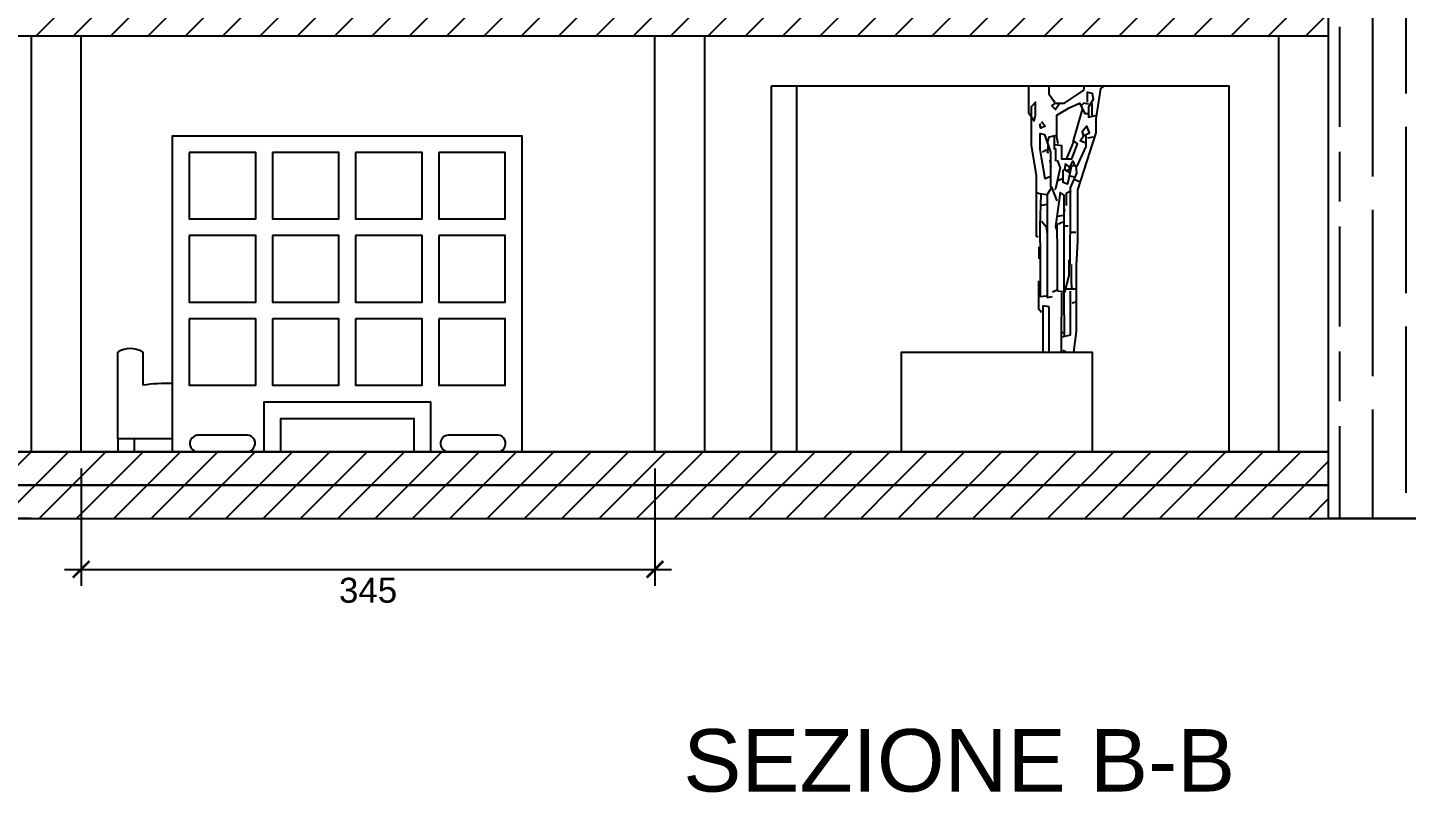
# Model space of a CAD drawing. Header units: centimetres. Extents: x -3096 to 17897, y -3131 to 15798.
# Drawn here: x 16315 to 17144, y 3189 to 3648 of the extents above; entities that cross this region are included whole.
import ezdxf

# ---------------------------------------------------------------- set-up
doc = ezdxf.new("R2010")
doc.units = ezdxf.units.CM
doc.layers.add('A-ANNO SYMB', color=3, linetype='Continuous', lineweight=13)
doc.styles.get("Standard").update_dxf_attribs({"font": 'arial.ttf'})
doc.dimstyles.new('1_100', dxfattribs={"dimtxt": 15, "dimasz": 10, "dimexe": 10, "dimexo": 10, "dimgap": 5, "dimtad": 2, "dimdec": 0, "dimtxsty": 'Standard', "dimblk": 'ARCHTICK', "dimcen": 2.5, "dimdle": 10, "dimadec": 0, "dimazin": 0, "dimtfac": 1, "dimtdec": 0, "dimtmove": 0, "dimatfit": 3, "dimldrblk": 'ARCHTICK', "dimfxl": 1, "dimarcsym": 0})
pattern_1 = [(45, (10122.58, 364.798), (-11.22532, 11.22532), [])]

# ---------------------------------------------------------------- blocks, each defined once
blk = doc.blocks.new('_ArchTick')
at = {"color": 0, "linetype": 'ByBlock', "const_width": 0.15}
blk.add_lwpolyline([(-0.5, -0.5), (0.5, 0.5)], dxfattribs=at)
blk = doc.blocks.new('*D54')
at = {"layer": 'A-ANNO SYMB', "color": 0, "lineweight": -2, "transparency": 16777216}
for p, q in [((16346.74, 3383.35), (16346.74, 3312.66)), ((16691.74, 3383.35), (16691.74, 3312.66)), ((16336.74, 3322.66), (16701.74, 3322.66))]:
    blk.add_line(p, q, dxfattribs=at)
at = {"layer": 'Defpoints', "color": 0, "transparency": 16777216}
for p in [(16346.74, 3393.35), (16691.74, 3393.35), (16691.74, 3322.66)]:
    blk.add_point(p, dxfattribs=at)
at = {"layer": 'A-ANNO SYMB', "color": 0, "lineweight": -2, "transparency": 16777216, "xscale": 10, "yscale": 10, "zscale": 10, "rotation": 180}
blk.add_blockref('_ArchTick', (16346.74, 3322.66), dxfattribs=at)
at = {"layer": 'A-ANNO SYMB', "color": 0, "lineweight": -2, "transparency": 16777216, "xscale": 10, "yscale": 10, "zscale": 10}
blk.add_blockref('_ArchTick', (16691.74, 3322.66), dxfattribs=at)
at = {"layer": 'A-ANNO SYMB', "color": 0, "transparency": 16777216, "insert": (16519.24, 3310), "char_height": 15, "attachment_point": 5}
blk.add_mtext('345', dxfattribs=at)

msp = doc.modelspace()

# ---------------------------------------------------------------- hatches: boundary and pattern name
at = {"transparency": 33554508}
h = msp.add_hatch(dxfattribs=at)
h.set_pattern_fill('GOST_WOOD', color=256, scale=10)
h.set_pattern_definition([(90, (8863.35, 3488.65), (60, -4e-15), [100, -20]), (90, (8883.35, 3468.65), (60, -4e-15), [60, -15, 30, -15]), (90, (8903.35, 3438.65), (60, -4e-15), [100, -20])])
h.paths.add_polyline_path([(17156.73, 3953.29), (17096.73, 3953.29), (17096.73, 3653.29), (17096.73, 3373.29), (17096.73, 3353.29), (17156.73, 3353.29)])
h = msp.add_hatch(dxfattribs=at)
h.set_pattern_fill('ANSI31', color=256, scale=5)
h.set_pattern_definition(pattern_1)
h.paths.add_polyline_path([(17096.73, 3643.29), (17096.73, 3673.29), (16141.72, 3673.29), (16141.72, 3643.29), (16316.73, 3643.29)])
h = msp.add_hatch(dxfattribs=at)
h.set_pattern_fill('ANSI31', color=256, scale=5)
h.set_pattern_definition(pattern_1)
h.paths.add_polyline_path([(17096.73, 3373.29), (17096.73, 3393.29), (16446.73, 3393.29, -0.041663), (16445.9, 3393.29), (16417.57, 3393.29, -0.041663), (16416.73, 3393.29), (16316.73, 3393.29), (16288.71, 3393.29), (16288.71, 3373.29)])
h = msp.add_hatch(dxfattribs=at)
h.set_pattern_fill('ANSI31', color=256, scale=5)
h.set_pattern_definition(pattern_1)
h.paths.add_polyline_path([(16316.73, 3353.29), (17096.73, 3353.29), (17096.73, 3373.29), (16288.71, 3373.29), (16141.73, 3373.29), (16141.73, 3353.29)])

# ---------------------------------------------------------------- linework, layer by layer
for p, q in [((16316.73, 3643.29), (17096.73, 3643.29)), ((16346.73, 3393.29), (16346.73, 3643.29)), ((16691.73, 3393.29), (16691.73, 3643.29)), ((16721.73, 3393.29), (16721.73, 3643.29)), ((17066.73, 3393.29), (17066.73, 3643.29)), ((17096.73, 3393.29), (17096.73, 3643.29)), ((16761.73, 3393.29), (16761.73, 3613.29)), ((16776.73, 3613.29), (16776.73, 3393.29)), ((16368.73, 3401.29), (16401.73, 3401.29)), ((17096.73, 3373.29), (17096.73, 3393.29)), ((17096.73, 3353.29), (17096.73, 3373.29)), ((15896.73, 3353.29), (17756.73, 3353.29)), ((16316.73, 3353.29), (17096.73, 3353.29)), ((17156.73, 3353.29), (17096.73, 3353.29))]:
    msp.add_line(p, q)
at = {"color": 84}
for p, q in [((16925.01, 3481.03), (16924.87, 3471.62)), ((16928.75, 3480.48), (16925.01, 3481.03)), ((16928.75, 3453.29), (16928.75, 3480.48)), ((16924.87, 3471.62), (16924.87, 3453.29)), ((16936.91, 3454.46), (16938.86, 3453.29))]:
    msp.add_line(p, q, dxfattribs=at)
for points in [[(16316.73, 3393.29), (17096.73, 3393.29), (17096.73, 3673.29), (16141.72, 3673.29), (16141.72, 3643.29), (16316.73, 3643.29), (16316.73, 3393.29)], [(16761.73, 3613.29), (17036.73, 3613.29), (17036.73, 3393.29)], [(16401.73, 3393.29), (16401.73, 3583.29), (16611.73, 3583.29), (16611.73, 3393.29)], [(16411.73, 3573.29), (16411.73, 3533.29), (16451.73, 3533.29), (16451.73, 3573.29), (16411.73, 3573.29)], [(16461.73, 3573.29), (16461.73, 3533.29), (16501.73, 3533.29), (16501.73, 3573.29), (16461.73, 3573.29)], [(16511.73, 3573.29), (16511.73, 3533.29), (16551.73, 3533.29), (16551.73, 3573.29), (16511.73, 3573.29)], [(16561.73, 3573.29), (16561.73, 3533.29), (16601.73, 3533.29), (16601.73, 3573.29), (16561.73, 3573.29)], [(16411.73, 3523.29), (16411.73, 3483.29), (16451.73, 3483.29), (16451.73, 3523.29), (16411.73, 3523.29)], [(16461.73, 3523.29), (16461.73, 3483.29), (16501.73, 3483.29), (16501.73, 3523.29), (16461.73, 3523.29)], [(16511.73, 3523.29), (16511.73, 3483.29), (16551.73, 3483.29), (16551.73, 3523.29), (16511.73, 3523.29)], [(16561.73, 3523.29), (16561.73, 3483.29), (16601.73, 3483.29), (16601.73, 3523.29), (16561.73, 3523.29)], [(16411.73, 3473.29), (16411.73, 3433.29), (16451.73, 3433.29), (16451.73, 3473.29), (16411.73, 3473.29)], [(16461.73, 3473.29), (16461.73, 3433.29), (16501.73, 3433.29), (16501.73, 3473.29), (16461.73, 3473.29)], [(16511.73, 3473.29), (16511.73, 3433.29), (16551.73, 3433.29), (16551.73, 3473.29), (16511.73, 3473.29)], [(16561.73, 3473.29), (16561.73, 3433.29), (16601.73, 3433.29), (16601.73, 3473.29), (16561.73, 3473.29)], [(16368.73, 3401.29), (16368.73, 3453.29)], [(16383.73, 3453.29), (16383.73, 3453.29), (16383.73, 3433.29)], [(16839.92, 3393.29), (16839.92, 3453.29), (16954.5, 3453.29), (16954.5, 3393.29)], [(16456.73, 3393.29), (16456.73, 3423.29), (16556.73, 3423.29), (16556.73, 3393.29)], [(16466.73, 3393.29), (16466.73, 3413.29), (16546.73, 3413.29), (16546.73, 3393.29)], [(16368.73, 3401.29), (16368.73, 3393.29), (16378.73, 3393.29), (16378.73, 3401.29)], [(16446.73, 3403.29), (16416.73, 3403.29)], [(16597.36, 3403.31), (16567.36, 3403.31)], [(17096.73, 3373.29), (16288.71, 3373.29), (16288.71, 3393.29), (17096.73, 3393.29)], [(16316.73, 3353.29), (16141.73, 3353.29), (16141.73, 3373.29), (17096.73, 3373.29)]]:
    msp.add_lwpolyline(points)
for points in [[(16916.29, 3613.29), (16916.29, 3597.3), (16919.75, 3592.32), (16920.58, 3595.64), (16920.58, 3603.39), (16917.81, 3600.63), (16917.81, 3577.37), (16920.86, 3559.66), (16920.86, 3523.11), (16921.97, 3522.56)], [(16928.61, 3613.29), (16928.61, 3608.38), (16931.38, 3604.5), (16931.93, 3603.39)], [(16934.7, 3602.29), (16932.49, 3598.97), (16930.27, 3601.18), (16932.49, 3602.84), (16938.02, 3602.84), (16949.65, 3610.59), (16949.96, 3613.29)], [(16961.94, 3613.29), (16959.61, 3611.7), (16956.85, 3593.43), (16956.85, 3585.12), (16945.77, 3550.8), (16945.77, 3519.79), (16944.94, 3505.4), (16944.94, 3465.53), (16943.35, 3453.29)], [(16951.86, 3603.39), (16951.86, 3609.49), (16954.63, 3608.93), (16955.19, 3605.06), (16952.42, 3600.63), (16952.42, 3594.54), (16957.4, 3595.64)], [(16933.32, 3583.46), (16933.32, 3595.64), (16940.79, 3600.07), (16946.88, 3602.84), (16950.2, 3596.75), (16951.86, 3596.75)], [(16948.54, 3598.97), (16943, 3579.59)], [(16952.42, 3602.29), (16949.65, 3602.84), (16947.99, 3601.18)], [(16954.36, 3602.84), (16954.36, 3595.09)], [(16924.18, 3591.77), (16926.39, 3589), (16923.63, 3587.89), (16923.07, 3590.11), (16923.63, 3590.66)], [(16929.16, 3558.55), (16926.39, 3557.44), (16924.18, 3570.17), (16923.35, 3575.16), (16923.35, 3584.57), (16925.84, 3584.02), (16929.44, 3573.5), (16929.44, 3552.46)], [(16934.15, 3578.48), (16933.04, 3583.46), (16928.61, 3582.36), (16927.5, 3579.03)], [(16931.65, 3582.91), (16931.65, 3575.71)], [(16950.76, 3583.46), (16950.76, 3576.82), (16945.22, 3564.64)], [(16950.2, 3579.03), (16947.43, 3580.14), (16949.65, 3583.46), (16952.97, 3585.12), (16951.31, 3589), (16948.54, 3585.68), (16949.1, 3583.46)], [(16955.19, 3582.36), (16951.86, 3581.8)], [(16926.95, 3574.6), (16924.73, 3573.5)], [(16928.06, 3577.93), (16927.5, 3573.5), (16928.61, 3573.5)], [(16932.76, 3567.96), (16932.76, 3575.16), (16931.38, 3575.71)], [(16932.49, 3577.93), (16936.08, 3577.37), (16936.08, 3569.34), (16942.45, 3569.34), (16945.77, 3578.48), (16943.56, 3580.14), (16939.13, 3569.62)], [(16929.16, 3568.51), (16929.72, 3564.64), (16929.16, 3564.08)], [(16933.59, 3568.51), (16935.25, 3564.08), (16932.49, 3551.35), (16931.93, 3550.8)], [(16941.9, 3564.64), (16939.68, 3554.12), (16937.19, 3555.23), (16937.19, 3562.42), (16938.02, 3562.98)], [(16940.79, 3564.64), (16938.58, 3566.3), (16938.02, 3562.98), (16940.79, 3561.32)], [(16944.67, 3565.19), (16945.22, 3560.76), (16941.34, 3551.9), (16941.34, 3528.1), (16941.07, 3519.24), (16941.07, 3505.95), (16940.24, 3505.95)], [(16940.79, 3563.53), (16943, 3567.96), (16944.11, 3565.19), (16941.34, 3565.19)], [(16936.91, 3557.44), (16934.15, 3556.33)], [(16941.34, 3562.98), (16939.13, 3562.42)], [(16940.79, 3559.1), (16944.11, 3558.55)], [(16944.11, 3556.89), (16946.88, 3555.78)], [(16920.86, 3549.14), (16923.07, 3548.58), (16926.95, 3548.03)], [(16933.59, 3544.15), (16930.27, 3552.46), (16927.5, 3548.03), (16927.5, 3523.11), (16927.5, 3492.11), (16927.5, 3486.02), (16930.82, 3486.57)], [(16938.02, 3462.76), (16937.75, 3488.23), (16937.75, 3547.47), (16935.25, 3549.14), (16932.49, 3528.65), (16933.04, 3526.99)], [(16941.9, 3550.24), (16938.85, 3548.58), (16938.85, 3541.38)], [(16923.63, 3548.03), (16923.07, 3529.2), (16923.35, 3509.27), (16923.35, 3486.57), (16926.95, 3487.12)], [(16927.5, 3541.94), (16924.18, 3541.38)], [(16924.18, 3531.97), (16926.95, 3528.65), (16927.5, 3524.22)], [(16937.47, 3535.29), (16933.59, 3534.74)], [(16938.02, 3539.17), (16937.47, 3536.95)], [(16936.91, 3531.42), (16933.32, 3529.76), (16933.45, 3513.15), (16933.45, 3490.45), (16930.82, 3489.34)], [(16938.02, 3529.2), (16940.24, 3529.2)], [(16941.9, 3525.33), (16944.67, 3525.33)], [(16922.52, 3516.47), (16922.52, 3509.27)], [(16940.51, 3508.72), (16940.51, 3499.31), (16938.02, 3489.34), (16934.15, 3489.89), (16933.59, 3490.45)], [(16941.9, 3505.95), (16941.9, 3494.88), (16942.45, 3491)], [(16922.24, 3495.98), (16922.38, 3488.79), (16922.38, 3479.37), (16924.18, 3477.16)], [(16944.67, 3491), (16939.13, 3491)], [(16936.08, 3488.79), (16935.95, 3460), (16935.95, 3453.29)], [(16941.34, 3489.89), (16941.34, 3479.37), (16941.34, 3463.32), (16936.36, 3462.21)], [(16944.67, 3483.25), (16942.45, 3482.7)], [(16935.81, 3464.98), (16938.02, 3464.98)]]:
    msp.add_lwpolyline(points, dxfattribs=at)
msp.add_lwpolyline([(17096.73, 3393.29), (16288.71, 3393.29), (16288.71, 3373.29), (17096.73, 3373.29)], close=True)
for centre, radius, start, end in [((16376.23, 3441.06), 14.35, 58.48391, 121.51609), ((16397.78, 3344.21), 90.18, 87.48741, 98.96059), ((16417.15, 3398.29), 5.02, 94.77152, 274.77152), ((16446.32, 3398.29), 5.02, 265.22848, 85.22848), ((16567.78, 3398.31), 5.02, 94.77152, 274.77152), ((16596.95, 3398.31), 5.02, 265.22848, 85.22848)]:
    msp.add_arc(centre, radius, start, end)

# ---------------------------------------------------------------- texts
at = {"insert": (16708.74, 3226.61), "char_height": 37.5, "attachment_point": 1}
msp.add_mtext_dynamic_manual_height_columns('SEZIONE B-B', width=1214.8894, gutter_width=12.5, heights=[0], dxfattribs=at)

# ---------------------------------------------------------------- dimensions: what is measured, and where the dimension line sits
at = {"layer": 'A-ANNO SYMB'}
dim = msp.add_aligned_dim(p1=(16346.74, 3393.35), p2=(16691.74, 3393.35), distance=-70.68, dimstyle='1_100', dxfattribs=at)
dim.commit()
dim.dimension.update_dxf_attribs({"geometry": '*D54', "text_midpoint": (16519.24, 3310)})

doc.saveas('drawing.dxf')
